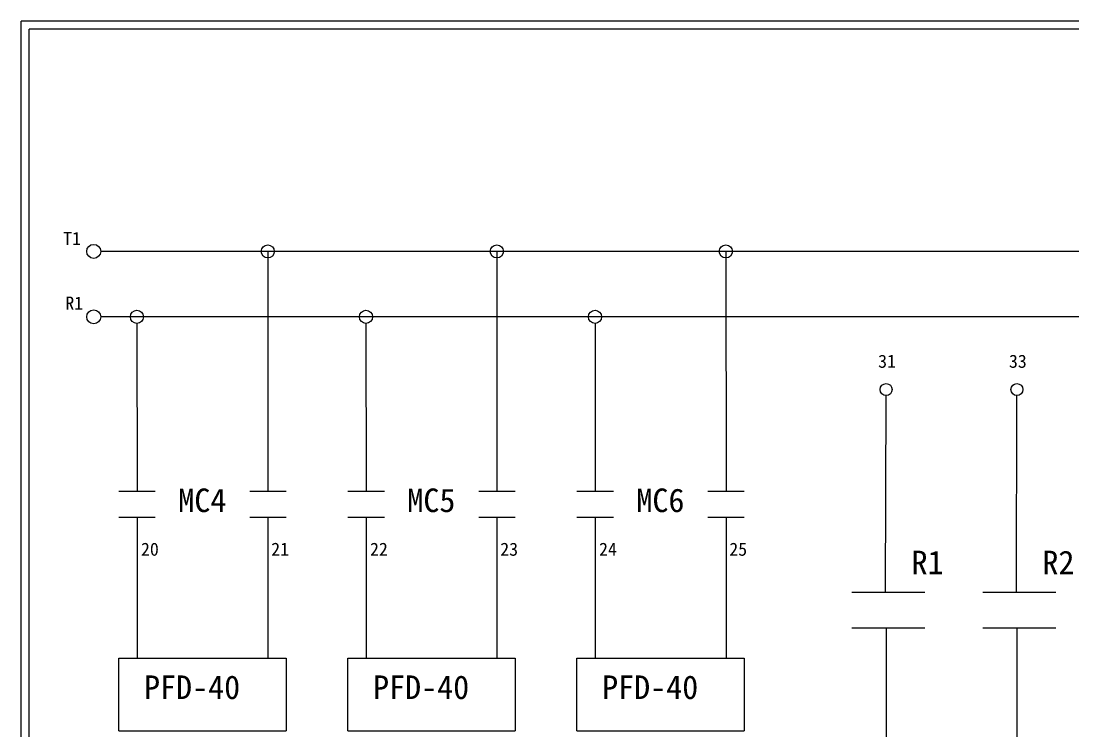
# Model space of a CAD drawing. Extents: x 10 to 297, y 3 to 207.
# Drawn here: x 10 to 170.7, y 98.5 to 207 of the extents above; entities that cross this region are included whole.
import ezdxf

# ---------------------------------------------------------------- set-up
doc = ezdxf.new("R2010")
doc.units = 0
doc.layers.get('0').update_dxf_attribs({"linetype": 'CONTINUOUS'})
doc.layers.add('圖框層', color=7, linetype='CONTINUOUS')
doc.layers.add('標尺寸層', color=3, linetype='CONTINUOUS')
doc.styles.add('STSL', font='kaiu.ttf')

msp = doc.modelspace()

# ---------------------------------------------------------------- linework, layer by layer
for p, q in [((289.34, 171.79), (22.17, 171.79)), ((47.7, 171.79), (47.73, 135.14)), ((82.7, 171.79), (82.73, 135.14)), ((117.7, 171.79), (117.73, 135.14)), ((289.34, 161.79), (22.17, 161.79)), ((27.71, 160.79), (27.73, 135.14)), ((62.71, 160.79), (62.73, 135.14)), ((97.71, 160.79), (97.73, 135.14)), ((136.97, 119.76), (148.11, 119.76)), ((156.96, 119.76), (168.1, 119.76)), ((136.97, 114.3), (148.11, 114.3)), ((156.96, 114.3), (168.1, 114.3))]:
    msp.add_line(p, q)
for centre in [(21.1, 171.79), (21.1, 161.79)]:
    msp.add_circle(centre, 1.07)
at = {"layer": '圖框層', "color": 7}
for p, q in [((297, 206.97), (10, 206.97)), ((10, 3), (10, 206.97)), ((295.75, 205.72), (11.25, 205.72)), ((11.25, 4.25), (11.25, 205.72))]:
    msp.add_line(p, q, dxfattribs=at)
at = {"layer": '標尺寸層', "color": 0}
for p, q in [((142.11, 119.76), (142.19, 149.76)), ((162.11, 119.76), (162.18, 149.76)), ((142.19, 114.3), (142.19, 84.3)), ((162.18, 114.3), (162.18, 84.3))]:
    msp.add_line(p, q, dxfattribs=at)
at = {"layer": '標尺寸層', "color": 7}
for p, q in [((24.95, 135.14), (30.52, 135.14)), ((44.95, 135.14), (50.52, 135.14)), ((59.95, 135.14), (65.52, 135.14)), ((79.95, 135.14), (85.52, 135.14)), ((94.95, 135.14), (100.52, 135.14)), ((114.95, 135.14), (120.52, 135.14)), ((24.95, 131.17), (30.52, 131.17)), ((27.73, 131.17), (27.73, 109.68)), ((44.95, 131.17), (50.52, 131.17)), ((47.73, 131.17), (47.73, 109.68)), ((59.95, 131.17), (65.52, 131.17)), ((62.73, 131.17), (62.73, 109.68)), ((79.95, 131.17), (85.52, 131.17)), ((82.73, 131.17), (82.73, 109.68)), ((94.95, 131.17), (100.52, 131.17)), ((97.73, 131.17), (97.73, 109.68)), ((114.95, 131.17), (120.52, 131.17)), ((117.73, 131.17), (117.73, 109.68)), ((24.95, 109.68), (30.51, 109.68)), ((24.95, 98.54), (24.95, 109.68)), ((30.51, 109.68), (44.95, 109.68)), ((44.95, 109.68), (50.51, 109.68)), ((50.51, 109.68), (50.51, 98.54)), ((59.95, 109.68), (65.51, 109.68)), ((59.95, 98.54), (59.95, 109.68)), ((65.51, 109.68), (79.95, 109.68)), ((79.95, 109.68), (85.51, 109.68)), ((85.51, 109.68), (85.51, 98.54)), ((94.95, 109.68), (100.51, 109.68)), ((94.95, 98.54), (94.95, 109.68)), ((100.51, 109.68), (114.95, 109.68)), ((114.95, 109.68), (120.51, 109.68)), ((120.51, 109.68), (120.51, 98.54)), ((24.95, 98.54), (30.51, 98.54)), ((30.51, 98.54), (44.95, 98.54)), ((44.95, 98.54), (50.51, 98.54)), ((59.95, 98.54), (65.51, 98.54)), ((65.51, 98.54), (79.95, 98.54)), ((79.95, 98.54), (85.51, 98.54)), ((94.95, 98.54), (100.51, 98.54)), ((100.51, 98.54), (114.95, 98.54)), ((114.95, 98.54), (120.51, 98.54))]:
    msp.add_line(p, q, dxfattribs=at)
for centre, radius in [((47.7, 171.79), 1), ((82.7, 171.79), 1), ((117.7, 171.79), 1), ((27.71, 161.79), 1), ((62.71, 161.79), 1), ((97.71, 161.79), 1), ((142.19, 150.68), 0.92), ((162.18, 150.68), 0.92)]:
    msp.add_circle(centre, radius, dxfattribs=at)

# ---------------------------------------------------------------- texts
at = {"layer": '圖框層', "color": 4, "style": 'STSL'}
for s, height, p in [('T1', 2, (16.44, 172.77)), ('R1', 2, (16.77, 162.89)), ('31', 2, (140.97, 154.01)), ('33', 2, (160.96, 154.01)), ('MC4', 3.6, (34.03, 131.97)), ('MC5', 3.6, (69.03, 131.97)), ('MC6', 3.6, (104.03, 131.97)), ('20', 2, (28.33, 125.3)), ('21', 2, (48.23, 125.3)), ('22', 2, (63.33, 125.3)), ('23', 2, (83.23, 125.3)), ('24', 2, (98.33, 125.3)), ('25', 2, (118.23, 125.3)), ('R1', 3.6, (146.08, 122.48)), ('R2', 3.6, (166.07, 122.48)), ('PFD-40', 3.6, (28.79, 103.42)), ('PFD-40', 3.6, (63.79, 103.42)), ('PFD-40', 3.6, (98.79, 103.42))]:
    msp.add_text(s, height=height, dxfattribs=at).set_placement(p)

doc.saveas('drawing.dxf')
